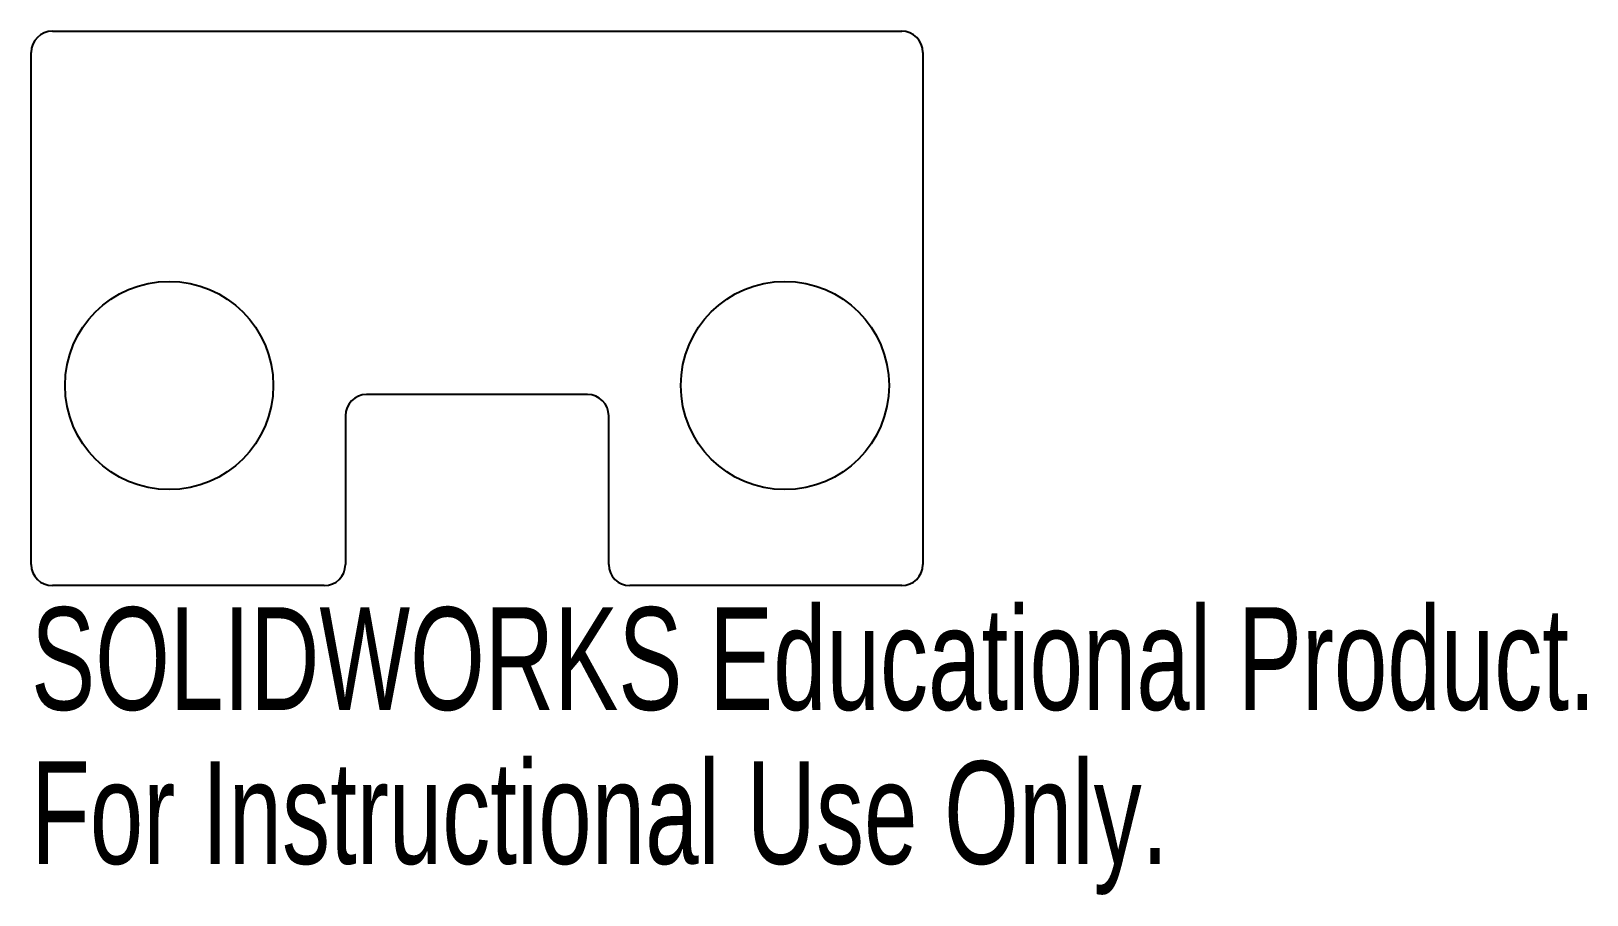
# Model space of a CAD drawing. Header units: millimetres. Extents: x 137.8 to 211, y 5.1 to 45.8.
import ezdxf

# ---------------------------------------------------------------- set-up
doc = ezdxf.new("R2010")
doc.units = ezdxf.units.MM
doc.styles.add('SLDTEXTSTYLE0', font='TXT', dxfattribs={"width": 0.7})

msp = doc.modelspace()

# ---------------------------------------------------------------- linework, layer by layer
at = {"color": 7, "linetype": 'Continuous', "lineweight": 25}
for p, q in [((138.75, 45.787), (178.75, 45.787)), ((137.75, 20.676), (137.75, 44.787)), ((179.75, 44.787), (179.75, 20.676)), ((163.95, 28.676), (153.55, 28.676)), ((152.55, 27.676), (152.55, 20.676)), ((164.95, 20.676), (164.95, 27.676)), ((151.55, 19.676), (138.75, 19.676)), ((178.75, 19.676), (165.95, 19.676))]:
    msp.add_line(p, q, dxfattribs=at)
for centre in [(144.25, 29.1), (173.25, 29.1)]:
    msp.add_circle(centre, 4.902, dxfattribs=at)
for centre, start, end in [((138.75, 44.787), 90, 180), ((178.75, 44.787), 0, 90), ((153.55, 27.676), 90, 180), ((163.95, 27.676), 0, 90), ((138.75, 20.676), 180, 270), ((151.55, 20.676), 270, 0), ((165.95, 20.676), 180, 270), ((178.75, 20.676), 270, 0)]:
    msp.add_arc(centre, 1, start, end, dxfattribs=at)

# ---------------------------------------------------------------- texts
at = {"color": 7, "linetype": 'Continuous', "char_height": 4.83362, "attachment_point": 1, "style": 'SLDTEXTSTYLE0'}
for s, insert in [('SOLIDWORKS Educational Product.', (137.75, 18.657)), ('For Instructional Use Only.', (137.75, 11.407))]:
    msp.add_mtext(s, dxfattribs=dict(at, insert=insert))

doc.saveas('drawing.dxf')
